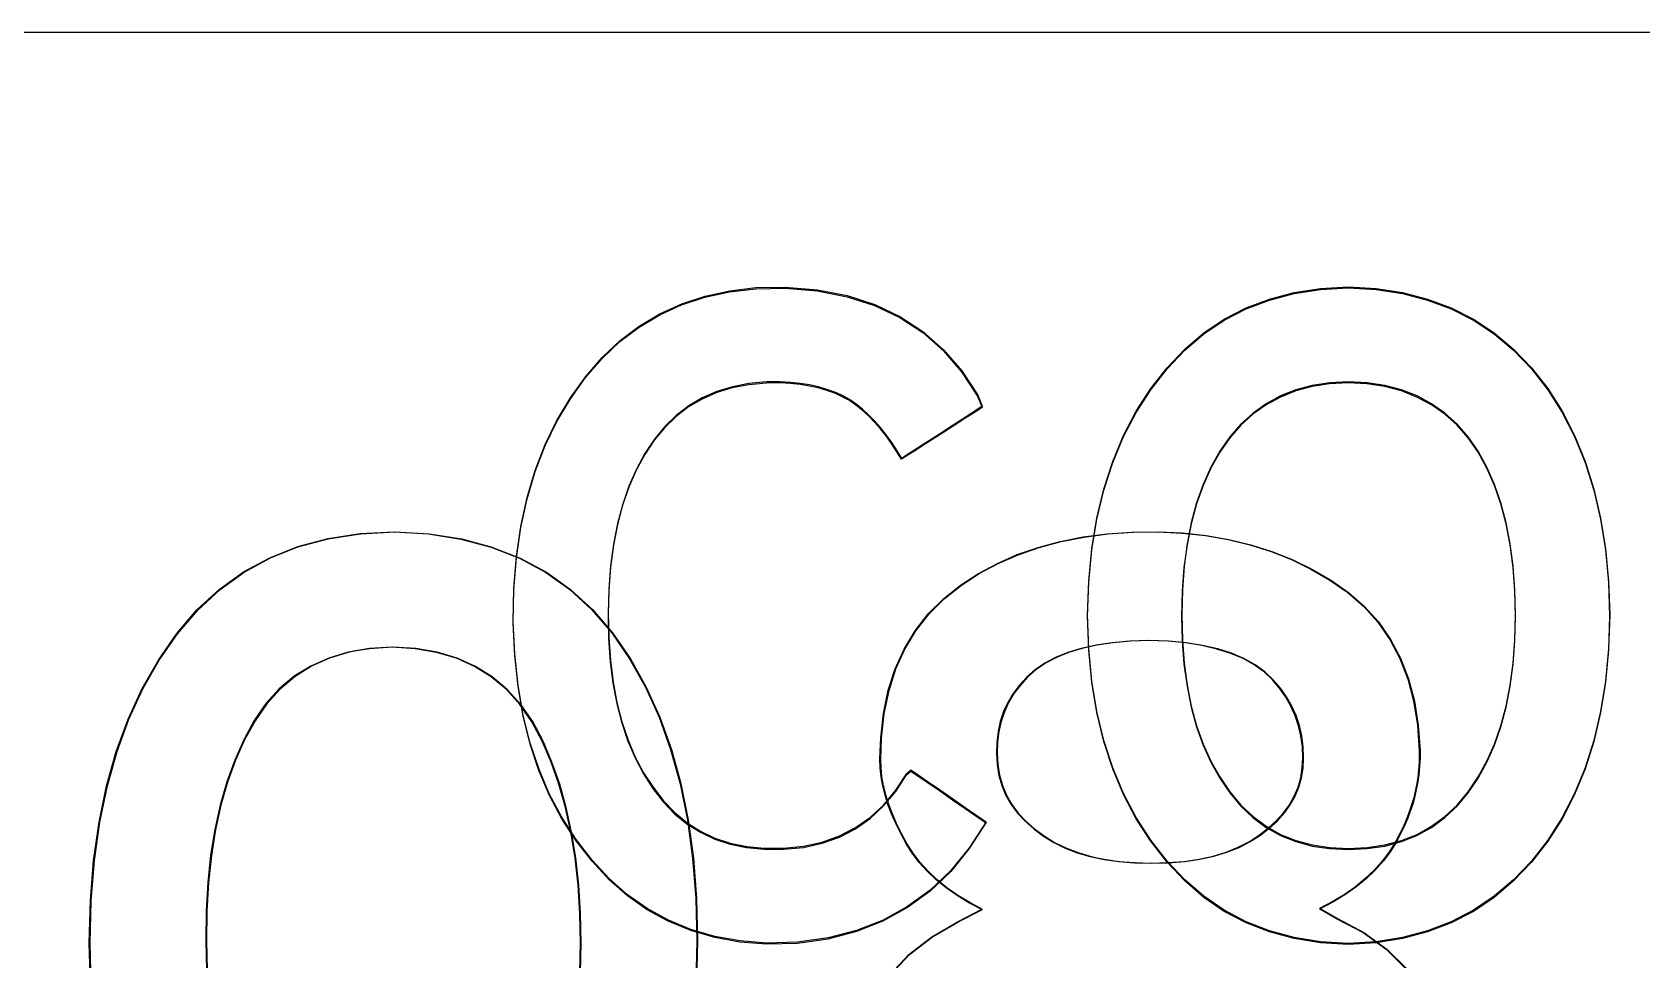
# Model space of a CAD drawing. Extents: x 1 to 47.7, y 0.2 to 35.
# Drawn here: x 42.1995 to 42.3962, y 12.2314 to 12.3447 of the extents above; entities that cross this region are included whole.
import ezdxf

# ---------------------------------------------------------------- set-up
doc = ezdxf.new("R2010")
doc.units = 0
doc.header["$MEASUREMENT"] = 0
for name, color, linetype in [('5_1___24__TARGET_LEDS___12', 7, 'CONTINUOUS'), ('6_2___8__INDEPENDENT_INPUT', 7, 'CONTINUOUS'), ('6_3___8__OPTOISO_INDEPENDE', 7, 'CONTINUOUS'), ('6_4___24__OPTOISO_INDEPEND', 7, 'CONTINUOUS'), ('6_5___8__INDEPENDENT_INPUT', 7, 'CONTINUOUS'), ('6_6___8__INDEPENDENT_INPUT', 7, 'CONTINUOUS'), ('6_7___8__OPTOISO_INDEPENDE', 7, 'CONTINUOUS'), ('6_8___8__OPTOISO_INDEPENDE', 7, 'CONTINUOUS'), ('7_0_____DWG', 7, 'CONTINUOUS')]:
    doc.layers.add(name, color=color, linetype=linetype)

msp = doc.modelspace()

# ---------------------------------------------------------------- linework, layer by layer
at = {"layer": '5_1___24__TARGET_LEDS___12'}
for points in [[(42.31604, 12.24812), (42.314, 12.24497), (42.31173, 12.24219), (42.30921, 12.23978), (42.30645, 12.23776), (42.30345, 12.23611), (42.30021, 12.23483), (42.29673, 12.23393), (42.293, 12.2334), (42.28922, 12.23328), (42.28597, 12.23356), (42.28288, 12.23413), (42.27997, 12.23497), (42.27721, 12.2361), (42.27463, 12.23751), (42.27222, 12.2392), (42.26997, 12.24118), (42.26789, 12.24344), (42.26596, 12.24594), (42.26422, 12.24861), (42.2627, 12.25146), (42.2614, 12.25451), (42.26032, 12.25775), (42.25947, 12.26117), (42.25885, 12.26479), (42.25844, 12.26859), (42.25826, 12.27258), (42.25834, 12.27664), (42.25866, 12.28053), (42.2592, 12.28423), (42.25996, 12.28774), (42.26094, 12.29107), (42.26215, 12.29422), (42.26358, 12.29718), (42.26524, 12.29995), (42.26711, 12.30254), (42.26912, 12.30488), (42.2713, 12.30694), (42.27364, 12.30872), (42.27616, 12.31021), (42.27884, 12.31143), (42.28169, 12.31237), (42.28471, 12.31303), (42.2879, 12.3134), (42.29149, 12.31347), (42.29542, 12.31313), (42.29907, 12.31242), (42.30243, 12.31133), (42.30552, 12.30987), (42.30831, 12.30803), (42.31083, 12.30582), (42.31306, 12.30323), (42.31501, 12.30027), (42.31558, 12.2989), (42.31483, 12.29841), (42.31358, 12.29761), (42.31202, 12.2966), (42.31032, 12.2955), (42.30866, 12.29443), (42.30722, 12.29351), (42.30618, 12.29284), (42.30573, 12.29255), (42.30516, 12.29347), (42.3045, 12.29447), (42.30382, 12.29542), (42.30312, 12.2963), (42.30241, 12.29711), (42.30167, 12.29786), (42.30092, 12.29855), (42.30015, 12.29917), (42.29935, 12.29973), (42.29848, 12.3002), (42.29755, 12.30062), (42.29657, 12.30098), (42.29553, 12.30127), (42.29445, 12.30151), (42.29331, 12.3017), (42.29212, 12.30182), (42.29088, 12.30188), (42.28921, 12.30187), (42.28706, 12.30167), (42.28503, 12.30128), (42.28313, 12.3007), (42.28135, 12.29992), (42.2797, 12.29895), (42.27818, 12.29779), (42.27678, 12.29644), (42.2755, 12.29489), (42.27434, 12.29314), (42.27329, 12.29122), (42.27239, 12.28915), (42.27162, 12.28694), (42.27099, 12.28457), (42.2705, 12.28205), (42.27015, 12.27939), (42.26994, 12.27657), (42.26986, 12.27361), (42.26992, 12.27066), (42.27011, 12.26785), (42.27045, 12.2652), (42.27092, 12.26269), (42.27153, 12.26033), (42.27228, 12.25811), (42.27317, 12.25605), (42.27419, 12.25412), (42.27534, 12.25234), (42.2766, 12.25069), (42.27798, 12.24924), (42.27949, 12.248), (42.28113, 12.24697), (42.28289, 12.24614), (42.28477, 12.24552), (42.28678, 12.2451), (42.28892, 12.24489), (42.2913, 12.24489), (42.29373, 12.24513), (42.29601, 12.24564), (42.29813, 12.24639), (42.30009, 12.2474), (42.30189, 12.24867), (42.30353, 12.25019), (42.30502, 12.25197), (42.30634, 12.25401), (42.30685, 12.25446), (42.30763, 12.25393), (42.30885, 12.25309), (42.31034, 12.25206), (42.31194, 12.25095), (42.31348, 12.24989), (42.31479, 12.24898), (42.3157, 12.24836)], [(42.39225, 12.2734), (42.39211, 12.26926), (42.39174, 12.26533), (42.39114, 12.26159), (42.39031, 12.25805), (42.38925, 12.25471), (42.38796, 12.25157), (42.38644, 12.24863), (42.38469, 12.24589), (42.38271, 12.24333), (42.38052, 12.24103), (42.37815, 12.23902), (42.37561, 12.23731), (42.3729, 12.2359), (42.37001, 12.23479), (42.36695, 12.23398), (42.36371, 12.23347), (42.3603, 12.23326), (42.35691, 12.23347), (42.3537, 12.23398), (42.35067, 12.23479), (42.34782, 12.2359), (42.34514, 12.23731), (42.34265, 12.23902), (42.34033, 12.24103), (42.33819, 12.24333), (42.3362, 12.24589), (42.33441, 12.24863), (42.33285, 12.25157), (42.33153, 12.25471), (42.33044, 12.25805), (42.32959, 12.26159), (42.32898, 12.26533), (42.3286, 12.26926), (42.32845, 12.2734), (42.3286, 12.27754), (42.32898, 12.28149), (42.32959, 12.28524), (42.33044, 12.2888), (42.33153, 12.29216), (42.33285, 12.29532), (42.33441, 12.29829), (42.3362, 12.30106), (42.33819, 12.30362), (42.34033, 12.30589), (42.34265, 12.30787), (42.34514, 12.30954), (42.34782, 12.31093), (42.35067, 12.31201), (42.3537, 12.3128), (42.35691, 12.3133), (42.3603, 12.3135), (42.36371, 12.3133), (42.36695, 12.3128), (42.37001, 12.31201), (42.3729, 12.31093), (42.37561, 12.30954), (42.37815, 12.30787), (42.38052, 12.30589), (42.38271, 12.30362), (42.38469, 12.30106), (42.38644, 12.29829), (42.38796, 12.29532), (42.38925, 12.29216), (42.39031, 12.2888), (42.39114, 12.28524), (42.39174, 12.28149), (42.39211, 12.27754)], [(42.38075, 12.2734), (42.38068, 12.27646), (42.38047, 12.27935), (42.38011, 12.28209), (42.37961, 12.28467), (42.37897, 12.2871), (42.37819, 12.28936), (42.37726, 12.29147), (42.37619, 12.29342), (42.37497, 12.29518), (42.37361, 12.29673), (42.37211, 12.29808), (42.37048, 12.29922), (42.36871, 12.30016), (42.36681, 12.3009), (42.36478, 12.30144), (42.3626, 12.30177), (42.3603, 12.30189), (42.35804, 12.30177), (42.3559, 12.30144), (42.3539, 12.3009), (42.35203, 12.30016), (42.35028, 12.29922), (42.34867, 12.29808), (42.34719, 12.29673), (42.34583, 12.29518), (42.3446, 12.29342), (42.34351, 12.29147), (42.34257, 12.28936), (42.34177, 12.2871), (42.34111, 12.28467), (42.34061, 12.28209), (42.34024, 12.27935), (42.34002, 12.27646), (42.33995, 12.2734), (42.34002, 12.27039), (42.34024, 12.26752), (42.34061, 12.26482), (42.34111, 12.26226), (42.34177, 12.25987), (42.34257, 12.25762), (42.34351, 12.25553), (42.3446, 12.2536), (42.34583, 12.2518), (42.34719, 12.25017), (42.34867, 12.24876), (42.35028, 12.24757), (42.35203, 12.24659), (42.3539, 12.24584), (42.3559, 12.24529), (42.35804, 12.24497), (42.3603, 12.24486), (42.3626, 12.24497), (42.36478, 12.24529), (42.36681, 12.24584), (42.36871, 12.24659), (42.37048, 12.24757), (42.37211, 12.24876), (42.37361, 12.25017), (42.37497, 12.2518), (42.37619, 12.2536), (42.37726, 12.25553), (42.37819, 12.25762), (42.37897, 12.25987), (42.37961, 12.26226), (42.38011, 12.26482), (42.38047, 12.26752), (42.38068, 12.27039)]]:
    msp.add_lwpolyline(points, close=True, dxfattribs=at)
at = {"layer": '6_2___8__INDEPENDENT_INPUT'}
for points in [[(42.20667, 12.22826), (42.20654, 12.23343), (42.20668, 12.23859), (42.20707, 12.24352), (42.20773, 12.2482), (42.20866, 12.25264), (42.20985, 12.25684), (42.2113, 12.2608), (42.21301, 12.26452), (42.21499, 12.268), (42.21723, 12.27123), (42.21971, 12.27413), (42.22243, 12.27663), (42.22539, 12.27876), (42.2286, 12.28051), (42.23204, 12.28188), (42.23572, 12.28286), (42.23964, 12.28346), (42.2438, 12.28368), (42.248, 12.28344), (42.25196, 12.28282), (42.25566, 12.28183), (42.25911, 12.28047), (42.26231, 12.27874), (42.26526, 12.27664), (42.26795, 12.27418), (42.2704, 12.27134), (42.27258, 12.26816), (42.27451, 12.26472), (42.27618, 12.26103), (42.27759, 12.25709), (42.27875, 12.25291), (42.27965, 12.24848), (42.28029, 12.2438), (42.28067, 12.23888), (42.2808, 12.2337), (42.28067, 12.22856)], [(42.30436, 12.22956), (42.30671, 12.23203), (42.3095, 12.2342), (42.31273, 12.23607), (42.31562, 12.23755), (42.31405, 12.23837), (42.3126, 12.23925), (42.31127, 12.24018), (42.31006, 12.24117), (42.30896, 12.2422), (42.30798, 12.24329), (42.30712, 12.24443), (42.30638, 12.24561), (42.30572, 12.24684), (42.30512, 12.24803), (42.3046, 12.24921), (42.30416, 12.25038), (42.3038, 12.25152), (42.30352, 12.25265), (42.30333, 12.25375), (42.30321, 12.25484), (42.30318, 12.25592), (42.30327, 12.25848), (42.30361, 12.26149), (42.3042, 12.2643), (42.30504, 12.26693), (42.30613, 12.26936), (42.30748, 12.2716), (42.30908, 12.27365), (42.31093, 12.27551), (42.31303, 12.27717), (42.31522, 12.27858), (42.31753, 12.27982), (42.31996, 12.28089), (42.32252, 12.28178), (42.32521, 12.2825), (42.32802, 12.28305), (42.33095, 12.28343), (42.33401, 12.28364), (42.33714, 12.28368), (42.34009, 12.28354), (42.34295, 12.28324), (42.34572, 12.28276), (42.34839, 12.28211), (42.35098, 12.28129), (42.35346, 12.2803), (42.35586, 12.27913), (42.35816, 12.2778), (42.36035, 12.27629), (42.36231, 12.27457), (42.36403, 12.27266), (42.36549, 12.27054), (42.36671, 12.26823), (42.36768, 12.26571), (42.3684, 12.26299), (42.36887, 12.26006), (42.36909, 12.25694), (42.36909, 12.25606), (42.36908, 12.25556), (42.36904, 12.25505), (42.369, 12.25454), (42.36894, 12.25401), (42.36886, 12.25347), (42.36877, 12.25292), (42.36867, 12.25236), (42.36855, 12.25178), (42.3684, 12.25117), (42.36823, 12.25055), (42.36803, 12.24994), (42.36782, 12.24932), (42.36758, 12.24869), (42.36731, 12.24806), (42.36703, 12.24743), (42.36672, 12.2468), (42.36624, 12.24588), (42.36546, 12.24463), (42.36457, 12.24344), (42.36357, 12.24232), (42.36245, 12.24125), (42.36123, 12.24025), (42.3599, 12.23932), (42.35845, 12.23844), (42.3569, 12.23763), (42.359, 12.23641), (42.36223, 12.23472), (42.36504, 12.23268), (42.36743, 12.2303)], [(42.26649, 12.22983), (42.26656, 12.23343), (42.26649, 12.23705), (42.26627, 12.24051), (42.26591, 12.24383), (42.2654, 12.24699), (42.26474, 12.25), (42.26394, 12.25285), (42.26299, 12.25556), (42.2619, 12.25811), (42.26064, 12.26048), (42.25918, 12.26259), (42.25752, 12.26441), (42.25568, 12.26597), (42.25364, 12.26724), (42.2514, 12.26824), (42.24898, 12.26897), (42.24636, 12.26941), (42.24354, 12.26959), (42.24078, 12.26942), (42.2382, 12.26897), (42.2358, 12.26826), (42.2336, 12.26727), (42.23159, 12.26601), (42.22977, 12.26448), (42.22814, 12.26268), (42.2267, 12.2606), (42.22543, 12.25827), (42.22431, 12.25578), (42.22335, 12.25311), (42.22253, 12.25029), (42.22188, 12.2473), (42.22137, 12.24415), (42.22102, 12.24083), (42.22083, 12.23735), (42.22078, 12.2337), (42.22086, 12.2301)]]:
    msp.add_lwpolyline(points, dxfattribs=at)
msp.add_lwpolyline([(42.35486, 12.25608), (42.3548, 12.25743), (42.35463, 12.25874), (42.35434, 12.26), (42.35393, 12.26122), (42.35341, 12.26239), (42.35277, 12.26351), (42.35202, 12.26458), (42.35115, 12.2656), (42.35013, 12.26658), (42.34893, 12.26744), (42.34757, 12.2682), (42.34604, 12.26884), (42.34436, 12.26938), (42.34252, 12.2698), (42.34051, 12.27011), (42.33835, 12.27031), (42.33602, 12.2704), (42.33372, 12.27031), (42.33158, 12.27013), (42.3296, 12.26983), (42.32779, 12.26944), (42.32614, 12.26894), (42.32465, 12.26834), (42.32332, 12.26763), (42.32215, 12.26682), (42.32113, 12.26591), (42.32024, 12.26494), (42.31946, 12.26392), (42.31881, 12.26284), (42.31829, 12.2617), (42.31788, 12.26052), (42.31761, 12.25927), (42.31745, 12.25798), (42.31742, 12.25663), (42.31749, 12.25525), (42.31771, 12.25393), (42.31806, 12.25268), (42.31856, 12.25149), (42.3192, 12.25037), (42.31998, 12.24931), (42.3209, 12.24831), (42.32197, 12.24738), (42.32315, 12.24651), (42.32443, 12.24573), (42.32581, 12.24506), (42.32729, 12.24449), (42.32888, 12.24402), (42.33057, 12.24366), (42.33237, 12.2434), (42.33427, 12.24324), (42.33628, 12.24319), (42.33836, 12.24324), (42.34033, 12.24341), (42.34217, 12.24368), (42.34389, 12.24405), (42.34549, 12.24454), (42.34697, 12.24513), (42.34833, 12.24583), (42.34957, 12.24663), (42.35068, 12.2475), (42.35166, 12.24839), (42.35251, 12.24933), (42.35323, 12.25032), (42.35381, 12.25137), (42.35427, 12.25247), (42.3546, 12.25362), (42.35479, 12.25482)], close=True, dxfattribs=at)
at = {"layer": '6_3___8__OPTOISO_INDEPENDE'}
for points in [[(42.20667, 12.22826), (42.20654, 12.23343), (42.20668, 12.23859), (42.20707, 12.24352), (42.20773, 12.2482), (42.20866, 12.25264), (42.20985, 12.25684), (42.2113, 12.2608), (42.21301, 12.26452), (42.21499, 12.268), (42.21723, 12.27123), (42.21971, 12.27413), (42.22243, 12.27663), (42.22539, 12.27876), (42.2286, 12.28051), (42.23204, 12.28188), (42.23572, 12.28286), (42.23964, 12.28346), (42.2438, 12.28368), (42.248, 12.28344), (42.25196, 12.28282), (42.25566, 12.28183), (42.25911, 12.28047), (42.26231, 12.27874), (42.26526, 12.27664), (42.26795, 12.27418), (42.2704, 12.27134), (42.27258, 12.26816), (42.27451, 12.26472), (42.27618, 12.26103), (42.27759, 12.25709), (42.27875, 12.25291), (42.27965, 12.24848), (42.28029, 12.2438), (42.28067, 12.23888), (42.2808, 12.2337), (42.28067, 12.22856)], [(42.30436, 12.22956), (42.30671, 12.23203), (42.3095, 12.2342), (42.31273, 12.23607), (42.31562, 12.23755), (42.31405, 12.23837), (42.3126, 12.23925), (42.31127, 12.24018), (42.31006, 12.24117), (42.30896, 12.2422), (42.30798, 12.24329), (42.30712, 12.24443), (42.30638, 12.24561), (42.30572, 12.24684), (42.30512, 12.24803), (42.3046, 12.24921), (42.30416, 12.25038), (42.3038, 12.25152), (42.30352, 12.25265), (42.30333, 12.25375), (42.30321, 12.25484), (42.30318, 12.25592), (42.30327, 12.25848), (42.30361, 12.26149), (42.3042, 12.2643), (42.30504, 12.26693), (42.30613, 12.26936), (42.30748, 12.2716), (42.30908, 12.27365), (42.31093, 12.27551), (42.31303, 12.27717), (42.31522, 12.27858), (42.31753, 12.27982), (42.31996, 12.28089), (42.32252, 12.28178), (42.32521, 12.2825), (42.32802, 12.28305), (42.33095, 12.28343), (42.33401, 12.28364), (42.33714, 12.28368), (42.34009, 12.28354), (42.34295, 12.28324), (42.34572, 12.28276), (42.34839, 12.28211), (42.35098, 12.28129), (42.35346, 12.2803), (42.35586, 12.27913), (42.35816, 12.2778), (42.36035, 12.27629), (42.36231, 12.27457), (42.36403, 12.27266), (42.36549, 12.27054), (42.36671, 12.26823), (42.36768, 12.26571), (42.3684, 12.26299), (42.36887, 12.26006), (42.36909, 12.25694), (42.36909, 12.25606), (42.36908, 12.25556), (42.36904, 12.25505), (42.369, 12.25454), (42.36894, 12.25401), (42.36886, 12.25347), (42.36877, 12.25292), (42.36867, 12.25236), (42.36855, 12.25178), (42.3684, 12.25117), (42.36823, 12.25055), (42.36803, 12.24994), (42.36782, 12.24932), (42.36758, 12.24869), (42.36731, 12.24806), (42.36703, 12.24743), (42.36672, 12.2468), (42.36624, 12.24588), (42.36546, 12.24463), (42.36457, 12.24344), (42.36357, 12.24232), (42.36245, 12.24125), (42.36123, 12.24025), (42.3599, 12.23932), (42.35845, 12.23844), (42.3569, 12.23763), (42.359, 12.23641), (42.36223, 12.23472), (42.36504, 12.23268), (42.36743, 12.2303)], [(42.26649, 12.22983), (42.26656, 12.23343), (42.26649, 12.23705), (42.26627, 12.24051), (42.26591, 12.24383), (42.2654, 12.24699), (42.26474, 12.25), (42.26394, 12.25285), (42.26299, 12.25556), (42.2619, 12.25811), (42.26064, 12.26048), (42.25918, 12.26259), (42.25752, 12.26441), (42.25568, 12.26597), (42.25364, 12.26724), (42.2514, 12.26824), (42.24898, 12.26897), (42.24636, 12.26941), (42.24354, 12.26959), (42.24078, 12.26942), (42.2382, 12.26897), (42.2358, 12.26826), (42.2336, 12.26727), (42.23159, 12.26601), (42.22977, 12.26448), (42.22814, 12.26268), (42.2267, 12.2606), (42.22543, 12.25827), (42.22431, 12.25578), (42.22335, 12.25311), (42.22253, 12.25029), (42.22188, 12.2473), (42.22137, 12.24415), (42.22102, 12.24083), (42.22083, 12.23735), (42.22078, 12.2337), (42.22086, 12.2301)]]:
    msp.add_lwpolyline(points, dxfattribs=at)
msp.add_lwpolyline([(42.35486, 12.25608), (42.3548, 12.25743), (42.35463, 12.25874), (42.35434, 12.26), (42.35393, 12.26122), (42.35341, 12.26239), (42.35277, 12.26351), (42.35202, 12.26458), (42.35115, 12.2656), (42.35013, 12.26658), (42.34893, 12.26744), (42.34757, 12.2682), (42.34604, 12.26884), (42.34436, 12.26938), (42.34252, 12.2698), (42.34051, 12.27011), (42.33835, 12.27031), (42.33602, 12.2704), (42.33372, 12.27031), (42.33158, 12.27013), (42.3296, 12.26983), (42.32779, 12.26944), (42.32614, 12.26894), (42.32465, 12.26834), (42.32332, 12.26763), (42.32215, 12.26682), (42.32113, 12.26591), (42.32024, 12.26494), (42.31946, 12.26392), (42.31881, 12.26284), (42.31829, 12.2617), (42.31788, 12.26052), (42.31761, 12.25927), (42.31745, 12.25798), (42.31742, 12.25663), (42.31749, 12.25525), (42.31771, 12.25393), (42.31806, 12.25268), (42.31856, 12.25149), (42.3192, 12.25037), (42.31998, 12.24931), (42.3209, 12.24831), (42.32197, 12.24738), (42.32315, 12.24651), (42.32443, 12.24573), (42.32581, 12.24506), (42.32729, 12.24449), (42.32888, 12.24402), (42.33057, 12.24366), (42.33237, 12.2434), (42.33427, 12.24324), (42.33628, 12.24319), (42.33836, 12.24324), (42.34033, 12.24341), (42.34217, 12.24368), (42.34389, 12.24405), (42.34549, 12.24454), (42.34697, 12.24513), (42.34833, 12.24583), (42.34957, 12.24663), (42.35068, 12.2475), (42.35166, 12.24839), (42.35251, 12.24933), (42.35323, 12.25032), (42.35381, 12.25137), (42.35427, 12.25247), (42.3546, 12.25362), (42.35479, 12.25482)], close=True, dxfattribs=at)
at = {"layer": '6_4___24__OPTOISO_INDEPEND'}
for points in [[(42.31605, 12.24825), (42.31402, 12.2451), (42.31174, 12.24232), (42.30922, 12.23991), (42.30646, 12.23789), (42.30346, 12.23623), (42.30022, 12.23496), (42.29674, 12.23406), (42.29302, 12.23353), (42.28924, 12.23341), (42.28598, 12.23369), (42.28289, 12.23425), (42.27997, 12.2351), (42.27722, 12.23623), (42.27464, 12.23764), (42.27223, 12.23933), (42.26998, 12.24131), (42.26791, 12.24357), (42.26597, 12.24607), (42.26423, 12.24874), (42.26271, 12.25159), (42.26141, 12.25464), (42.26033, 12.25787), (42.25948, 12.2613), (42.25885, 12.26491), (42.25845, 12.26872), (42.25827, 12.27271), (42.25835, 12.27677), (42.25866, 12.28066), (42.2592, 12.28436), (42.25997, 12.28787), (42.26095, 12.2912), (42.26216, 12.29435), (42.26359, 12.29731), (42.26525, 12.30008), (42.26712, 12.30267), (42.26913, 12.30501), (42.27131, 12.30707), (42.27366, 12.30884), (42.27617, 12.31034), (42.27885, 12.31156), (42.2817, 12.3125), (42.28472, 12.31315), (42.2879, 12.31353), (42.29149, 12.3136), (42.29543, 12.31326), (42.29908, 12.31255), (42.30244, 12.31146), (42.30553, 12.31), (42.30833, 12.30816), (42.31084, 12.30595), (42.31308, 12.30336), (42.31503, 12.3004), (42.31559, 12.29903), (42.31485, 12.29854), (42.3136, 12.29774), (42.31204, 12.29673), (42.31034, 12.29563), (42.30868, 12.29456), (42.30724, 12.29364), (42.30621, 12.29297), (42.30575, 12.29267), (42.30518, 12.2936), (42.30452, 12.2946), (42.30384, 12.29555), (42.30314, 12.29643), (42.30242, 12.29724), (42.30169, 12.29799), (42.30093, 12.29868), (42.30016, 12.2993), (42.29937, 12.29986), (42.29849, 12.30033), (42.29756, 12.30075), (42.29658, 12.3011), (42.29555, 12.3014), (42.29446, 12.30164), (42.29332, 12.30182), (42.29213, 12.30195), (42.29089, 12.30201), (42.28922, 12.302), (42.28707, 12.3018), (42.28505, 12.30141), (42.28314, 12.30082), (42.28137, 12.30005), (42.27972, 12.29908), (42.27819, 12.29792), (42.27679, 12.29657), (42.27552, 12.29502), (42.27435, 12.29327), (42.27331, 12.29135), (42.2724, 12.28928), (42.27164, 12.28706), (42.27101, 12.2847), (42.27052, 12.28218), (42.27016, 12.27952), (42.26995, 12.2767), (42.26987, 12.27374), (42.26993, 12.27078), (42.27013, 12.26798), (42.27046, 12.26533), (42.27094, 12.26282), (42.27155, 12.26045), (42.27229, 12.25824), (42.27318, 12.25617), (42.2742, 12.25425), (42.27536, 12.25247), (42.27661, 12.25082), (42.278, 12.24937), (42.27951, 12.24813), (42.28114, 12.2471), (42.2829, 12.24627), (42.28478, 12.24565), (42.2868, 12.24523), (42.28893, 12.24502), (42.29131, 12.24502), (42.29375, 12.24526), (42.29603, 12.24577), (42.29815, 12.24652), (42.30011, 12.24754), (42.30191, 12.2488), (42.30355, 12.25033), (42.30503, 12.2521), (42.30636, 12.25414), (42.30687, 12.25459), (42.30764, 12.25406), (42.30886, 12.25322), (42.31036, 12.25218), (42.31196, 12.25108), (42.3135, 12.25002), (42.3148, 12.24911), (42.31571, 12.24849)], [(42.39227, 12.27353), (42.39212, 12.26939), (42.39175, 12.26545), (42.39115, 12.26172), (42.39032, 12.25818), (42.38926, 12.25484), (42.38797, 12.2517), (42.38646, 12.24876), (42.38471, 12.24602), (42.38272, 12.24346), (42.38053, 12.24115), (42.37816, 12.23915), (42.37563, 12.23744), (42.37291, 12.23603), (42.37002, 12.23492), (42.36696, 12.23411), (42.36372, 12.2336), (42.36031, 12.23338), (42.35692, 12.2336), (42.35372, 12.23411), (42.35068, 12.23492), (42.34783, 12.23603), (42.34516, 12.23744), (42.34266, 12.23915), (42.34034, 12.24115), (42.33819, 12.24346), (42.3362, 12.24602), (42.33441, 12.24876), (42.33286, 12.2517), (42.33153, 12.25484), (42.33045, 12.25818), (42.3296, 12.26172), (42.32898, 12.26545), (42.32861, 12.26939), (42.32846, 12.27353), (42.32861, 12.27767), (42.32898, 12.28162), (42.3296, 12.28537), (42.33045, 12.28892), (42.33153, 12.29228), (42.33286, 12.29545), (42.33441, 12.29842), (42.3362, 12.30119), (42.33819, 12.30375), (42.34034, 12.30602), (42.34266, 12.30799), (42.34516, 12.30967), (42.34783, 12.31106), (42.35068, 12.31214), (42.35372, 12.31293), (42.35692, 12.31343), (42.36031, 12.31363), (42.36372, 12.31343), (42.36696, 12.31293), (42.37002, 12.31214), (42.37291, 12.31106), (42.37563, 12.30967), (42.37816, 12.30799), (42.38053, 12.30602), (42.38272, 12.30375), (42.38471, 12.30119), (42.38646, 12.29842), (42.38797, 12.29545), (42.38926, 12.29228), (42.39032, 12.28892), (42.39115, 12.28537), (42.39175, 12.28162), (42.39212, 12.27767)], [(42.38076, 12.27353), (42.38069, 12.27659), (42.38048, 12.27948), (42.38012, 12.28222), (42.37963, 12.2848), (42.37898, 12.28723), (42.3782, 12.28949), (42.37727, 12.2916), (42.3762, 12.29355), (42.37498, 12.29531), (42.37362, 12.29686), (42.37213, 12.29821), (42.3705, 12.29935), (42.36873, 12.30029), (42.36683, 12.30103), (42.36479, 12.30156), (42.36262, 12.30189), (42.36031, 12.30202), (42.35805, 12.30189), (42.35592, 12.30156), (42.35391, 12.30103), (42.35204, 12.30029), (42.3503, 12.29935), (42.34868, 12.29821), (42.3472, 12.29686), (42.34584, 12.29531), (42.34462, 12.29355), (42.34353, 12.2916), (42.34258, 12.28949), (42.34178, 12.28723), (42.34113, 12.2848), (42.34062, 12.28222), (42.34026, 12.27948), (42.34004, 12.27659), (42.33997, 12.27353), (42.34004, 12.27051), (42.34026, 12.26765), (42.34062, 12.26494), (42.34113, 12.26239), (42.34178, 12.25999), (42.34258, 12.25775), (42.34353, 12.25566), (42.34462, 12.25373), (42.34584, 12.25193), (42.3472, 12.2503), (42.34868, 12.24889), (42.3503, 12.2477), (42.35204, 12.24672), (42.35391, 12.24596), (42.35592, 12.24542), (42.35805, 12.2451), (42.36031, 12.24499), (42.36262, 12.2451), (42.36479, 12.24542), (42.36683, 12.24596), (42.36873, 12.24672), (42.3705, 12.2477), (42.37213, 12.24889), (42.37362, 12.2503), (42.37498, 12.25193), (42.3762, 12.25373), (42.37727, 12.25566), (42.3782, 12.25775), (42.37898, 12.25999), (42.37963, 12.26239), (42.38012, 12.26494), (42.38048, 12.26765), (42.38069, 12.27051)]]:
    msp.add_lwpolyline(points, close=True, dxfattribs=at)
at = {"layer": '6_5___8__INDEPENDENT_INPUT'}
for points in [[(42.20658, 12.22827), (42.20645, 12.23345), (42.20658, 12.23861), (42.20698, 12.24353), (42.20764, 12.24821), (42.20856, 12.25265), (42.20975, 12.25685), (42.2112, 12.26081), (42.21292, 12.26453), (42.2149, 12.26801), (42.21713, 12.27125), (42.21961, 12.27414), (42.22234, 12.27665), (42.2253, 12.27878), (42.2285, 12.28052), (42.23194, 12.28189), (42.23563, 12.28287), (42.23955, 12.28348), (42.24371, 12.2837), (42.24791, 12.28345), (42.25186, 12.28283), (42.25556, 12.28184), (42.25901, 12.28048), (42.26221, 12.27876), (42.26516, 12.27666), (42.26786, 12.27419), (42.2703, 12.27135), (42.27249, 12.26817), (42.27442, 12.26473), (42.27608, 12.26104), (42.2775, 12.25711), (42.27865, 12.25293), (42.27955, 12.24849), (42.28019, 12.24382), (42.28058, 12.23889), (42.28071, 12.23372), (42.28058, 12.22857)], [(42.30427, 12.22957), (42.30662, 12.23204), (42.30941, 12.23421), (42.31264, 12.23608), (42.31552, 12.23756), (42.31395, 12.23839), (42.31251, 12.23927), (42.31118, 12.2402), (42.30996, 12.24118), (42.30887, 12.24222), (42.30789, 12.2433), (42.30703, 12.24444), (42.30628, 12.24563), (42.30563, 12.24685), (42.30502, 12.24805), (42.3045, 12.24923), (42.30406, 12.25039), (42.30371, 12.25153), (42.30343, 12.25266), (42.30323, 12.25377), (42.30312, 12.25486), (42.30308, 12.25593), (42.30317, 12.2585), (42.30351, 12.2615), (42.3041, 12.26432), (42.30495, 12.26694), (42.30604, 12.26937), (42.30739, 12.27161), (42.30898, 12.27366), (42.31083, 12.27552), (42.31293, 12.27719), (42.31512, 12.2786), (42.31743, 12.27983), (42.31987, 12.2809), (42.32243, 12.28179), (42.32511, 12.28252), (42.32792, 12.28307), (42.33086, 12.28345), (42.33392, 12.28365), (42.33704, 12.28369), (42.34, 12.28356), (42.34286, 12.28325), (42.34562, 12.28277), (42.3483, 12.28212), (42.35088, 12.2813), (42.35337, 12.28031), (42.35576, 12.27915), (42.35807, 12.27781), (42.36025, 12.2763), (42.36222, 12.27459), (42.36393, 12.27267), (42.3654, 12.27056), (42.36661, 12.26824), (42.36758, 12.26572), (42.3683, 12.263), (42.36877, 12.26008), (42.36899, 12.25695), (42.369, 12.25607), (42.36898, 12.25557), (42.36895, 12.25507), (42.3689, 12.25455), (42.36884, 12.25402), (42.36877, 12.25348), (42.36868, 12.25293), (42.36857, 12.25237), (42.36846, 12.25179), (42.36831, 12.25118), (42.36813, 12.25057), (42.36794, 12.24995), (42.36772, 12.24933), (42.36748, 12.24871), (42.36722, 12.24808), (42.36693, 12.24745), (42.36663, 12.24681), (42.36614, 12.24589), (42.36536, 12.24464), (42.36447, 12.24345), (42.36347, 12.24233), (42.36236, 12.24127), (42.36114, 12.24027), (42.3598, 12.23933), (42.35836, 12.23846), (42.3568, 12.23765), (42.3589, 12.23643), (42.36213, 12.23473), (42.36495, 12.2327), (42.36734, 12.23032)], [(42.26639, 12.22985), (42.26647, 12.23345), (42.26639, 12.23706), (42.26618, 12.24053), (42.26581, 12.24384), (42.2653, 12.247), (42.26465, 12.25001), (42.26385, 12.25287), (42.2629, 12.25557), (42.2618, 12.25812), (42.26054, 12.26049), (42.25908, 12.2626), (42.25743, 12.26443), (42.25558, 12.26598), (42.25354, 12.26726), (42.25131, 12.26826), (42.24888, 12.26898), (42.24626, 12.26943), (42.24345, 12.2696), (42.24068, 12.26943), (42.2381, 12.26899), (42.23571, 12.26827), (42.23351, 12.26729), (42.2315, 12.26603), (42.22967, 12.2645), (42.22804, 12.26269), (42.2266, 12.26062), (42.22533, 12.25829), (42.22422, 12.25579), (42.22325, 12.25313), (42.22244, 12.2503), (42.22178, 12.24731), (42.22128, 12.24416), (42.22093, 12.24084), (42.22073, 12.23736), (42.22069, 12.23372), (42.22077, 12.23012)]]:
    msp.add_lwpolyline(points, dxfattribs=at)
msp.add_lwpolyline([(42.35476, 12.25609), (42.35471, 12.25745), (42.35453, 12.25876), (42.35424, 12.26002), (42.35384, 12.26123), (42.35331, 12.2624), (42.35268, 12.26352), (42.35192, 12.26459), (42.35105, 12.26562), (42.35003, 12.26659), (42.34883, 12.26746), (42.34747, 12.26821), (42.34595, 12.26886), (42.34427, 12.26939), (42.34242, 12.26981), (42.34042, 12.27012), (42.33825, 12.27032), (42.33592, 12.27041), (42.33362, 12.27033), (42.33148, 12.27014), (42.32951, 12.26985), (42.32769, 12.26945), (42.32604, 12.26895), (42.32455, 12.26835), (42.32322, 12.26765), (42.32206, 12.26684), (42.32104, 12.26593), (42.32014, 12.26496), (42.31937, 12.26393), (42.31872, 12.26285), (42.31819, 12.26172), (42.31779, 12.26053), (42.31751, 12.25929), (42.31736, 12.25799), (42.31733, 12.25664), (42.3174, 12.25526), (42.31761, 12.25394), (42.31797, 12.25269), (42.31846, 12.2515), (42.3191, 12.25038), (42.31988, 12.24932), (42.32081, 12.24833), (42.32187, 12.2474), (42.32305, 12.24653), (42.32433, 12.24575), (42.32571, 12.24507), (42.3272, 12.2445), (42.32878, 12.24403), (42.33048, 12.24367), (42.33227, 12.24341), (42.33418, 12.24326), (42.33618, 12.2432), (42.33827, 12.24326), (42.34024, 12.24342), (42.34208, 12.24369), (42.3438, 12.24407), (42.3454, 12.24455), (42.34688, 12.24514), (42.34823, 12.24584), (42.34947, 12.24665), (42.35058, 12.24751), (42.35156, 12.2484), (42.35241, 12.24934), (42.35313, 12.25034), (42.35372, 12.25138), (42.35418, 12.25248), (42.3545, 12.25363), (42.3547, 12.25483)], close=True, dxfattribs=at)
at = {"layer": '6_6___8__INDEPENDENT_INPUT'}
for points in [[(42.20667, 12.22827), (42.20654, 12.23344), (42.20668, 12.2386), (42.20707, 12.24352), (42.20773, 12.2482), (42.20866, 12.25265), (42.20985, 12.25685), (42.2113, 12.26081), (42.21301, 12.26453), (42.21499, 12.268), (42.21723, 12.27124), (42.21971, 12.27413), (42.22243, 12.27664), (42.22539, 12.27877), (42.2286, 12.28052), (42.23204, 12.28188), (42.23572, 12.28287), (42.23964, 12.28347), (42.2438, 12.28369), (42.248, 12.28344), (42.25196, 12.28282), (42.25566, 12.28183), (42.25911, 12.28048), (42.26231, 12.27875), (42.26526, 12.27665), (42.26795, 12.27418), (42.2704, 12.27135), (42.27258, 12.26816), (42.27451, 12.26472), (42.27618, 12.26104), (42.27759, 12.2571), (42.27875, 12.25292), (42.27965, 12.24849), (42.28029, 12.24381), (42.28067, 12.23888), (42.2808, 12.23371), (42.28067, 12.22856)], [(42.30436, 12.22956), (42.30671, 12.23203), (42.3095, 12.23421), (42.31273, 12.23608), (42.31562, 12.23755), (42.31405, 12.23838), (42.3126, 12.23926), (42.31127, 12.24019), (42.31006, 12.24117), (42.30896, 12.24221), (42.30798, 12.24329), (42.30712, 12.24443), (42.30638, 12.24562), (42.30572, 12.24684), (42.30512, 12.24804), (42.3046, 12.24922), (42.30416, 12.25038), (42.3038, 12.25153), (42.30352, 12.25265), (42.30333, 12.25376), (42.30321, 12.25485), (42.30318, 12.25592), (42.30327, 12.25849), (42.30361, 12.2615), (42.3042, 12.26431), (42.30504, 12.26693), (42.30613, 12.26937), (42.30748, 12.27161), (42.30908, 12.27366), (42.31093, 12.27551), (42.31303, 12.27718), (42.31522, 12.27859), (42.31753, 12.27983), (42.31996, 12.28089), (42.32252, 12.28179), (42.32521, 12.28251), (42.32802, 12.28306), (42.33095, 12.28344), (42.33401, 12.28365), (42.33714, 12.28368), (42.34009, 12.28355), (42.34295, 12.28324), (42.34572, 12.28277), (42.34839, 12.28212), (42.35098, 12.2813), (42.35346, 12.2803), (42.35586, 12.27914), (42.35816, 12.27781), (42.36035, 12.27629), (42.36231, 12.27458), (42.36403, 12.27267), (42.36549, 12.27055), (42.36671, 12.26823), (42.36768, 12.26571), (42.3684, 12.26299), (42.36887, 12.26007), (42.36909, 12.25695), (42.36909, 12.25607), (42.36908, 12.25557), (42.36904, 12.25506), (42.369, 12.25454), (42.36894, 12.25401), (42.36886, 12.25347), (42.36877, 12.25292), (42.36867, 12.25236), (42.36855, 12.25178), (42.3684, 12.25118), (42.36823, 12.25056), (42.36803, 12.24995), (42.36782, 12.24932), (42.36758, 12.2487), (42.36731, 12.24807), (42.36703, 12.24744), (42.36672, 12.2468), (42.36624, 12.24589), (42.36546, 12.24464), (42.36457, 12.24345), (42.36357, 12.24232), (42.36245, 12.24126), (42.36123, 12.24026), (42.3599, 12.23932), (42.35845, 12.23845), (42.3569, 12.23764), (42.359, 12.23642), (42.36223, 12.23473), (42.36504, 12.23269), (42.36743, 12.23031)], [(42.26649, 12.22984), (42.26656, 12.23344), (42.26649, 12.23706), (42.26627, 12.24052), (42.26591, 12.24383), (42.2654, 12.24699), (42.26474, 12.25), (42.26394, 12.25286), (42.26299, 12.25556), (42.2619, 12.25811), (42.26064, 12.26049), (42.25918, 12.26259), (42.25752, 12.26442), (42.25568, 12.26598), (42.25364, 12.26725), (42.2514, 12.26825), (42.24898, 12.26898), (42.24636, 12.26942), (42.24354, 12.26959), (42.24078, 12.26942), (42.2382, 12.26898), (42.2358, 12.26827), (42.2336, 12.26728), (42.23159, 12.26602), (42.22977, 12.26449), (42.22814, 12.26269), (42.2267, 12.26061), (42.22543, 12.25828), (42.22431, 12.25578), (42.22335, 12.25312), (42.22253, 12.25029), (42.22188, 12.2473), (42.22137, 12.24415), (42.22102, 12.24084), (42.22083, 12.23735), (42.22078, 12.23371), (42.22086, 12.23011)]]:
    msp.add_lwpolyline(points, dxfattribs=at)
msp.add_lwpolyline([(42.35486, 12.25608), (42.3548, 12.25744), (42.35463, 12.25875), (42.35434, 12.26001), (42.35393, 12.26123), (42.35341, 12.26239), (42.35277, 12.26352), (42.35202, 12.26459), (42.35115, 12.26562), (42.35013, 12.26659), (42.34893, 12.26745), (42.34757, 12.26821), (42.34604, 12.26885), (42.34436, 12.26939), (42.34252, 12.26981), (42.34051, 12.27012), (42.33835, 12.27032), (42.33602, 12.27041), (42.33372, 12.27032), (42.33158, 12.27014), (42.3296, 12.26984), (42.32779, 12.26945), (42.32614, 12.26895), (42.32465, 12.26835), (42.32332, 12.26764), (42.32215, 12.26683), (42.32113, 12.26592), (42.32024, 12.26495), (42.31946, 12.26392), (42.31881, 12.26284), (42.31829, 12.26171), (42.31788, 12.26052), (42.31761, 12.25928), (42.31745, 12.25798), (42.31742, 12.25663), (42.31749, 12.25525), (42.31771, 12.25394), (42.31806, 12.25268), (42.31856, 12.2515), (42.3192, 12.25037), (42.31998, 12.24932), (42.3209, 12.24832), (42.32197, 12.24739), (42.32315, 12.24652), (42.32443, 12.24574), (42.32581, 12.24507), (42.32729, 12.24449), (42.32888, 12.24403), (42.33057, 12.24366), (42.33237, 12.24341), (42.33427, 12.24325), (42.33628, 12.2432), (42.33836, 12.24325), (42.34033, 12.24341), (42.34217, 12.24368), (42.34389, 12.24406), (42.34549, 12.24454), (42.34697, 12.24513), (42.34833, 12.24583), (42.34957, 12.24664), (42.35068, 12.24751), (42.35166, 12.2484), (42.35251, 12.24934), (42.35323, 12.25033), (42.35381, 12.25137), (42.35427, 12.25247), (42.3546, 12.25362), (42.35479, 12.25483)], close=True, dxfattribs=at)
at = {"layer": '6_7___8__OPTOISO_INDEPENDE'}
for points in [[(42.20667, 12.22826), (42.20654, 12.23343), (42.20668, 12.23859), (42.20707, 12.24352), (42.20773, 12.2482), (42.20866, 12.25264), (42.20985, 12.25684), (42.2113, 12.2608), (42.21301, 12.26452), (42.21499, 12.268), (42.21723, 12.27123), (42.21971, 12.27413), (42.22243, 12.27663), (42.22539, 12.27876), (42.2286, 12.28051), (42.23204, 12.28188), (42.23572, 12.28286), (42.23964, 12.28346), (42.2438, 12.28368), (42.248, 12.28344), (42.25196, 12.28282), (42.25566, 12.28183), (42.25911, 12.28047), (42.26231, 12.27874), (42.26526, 12.27664), (42.26795, 12.27418), (42.2704, 12.27134), (42.27258, 12.26816), (42.27451, 12.26472), (42.27618, 12.26103), (42.27759, 12.25709), (42.27875, 12.25291), (42.27965, 12.24848), (42.28029, 12.2438), (42.28067, 12.23888), (42.2808, 12.2337), (42.28067, 12.22856)], [(42.30436, 12.22956), (42.30671, 12.23203), (42.3095, 12.2342), (42.31273, 12.23607), (42.31562, 12.23755), (42.31405, 12.23837), (42.3126, 12.23925), (42.31127, 12.24018), (42.31006, 12.24117), (42.30896, 12.2422), (42.30798, 12.24329), (42.30712, 12.24443), (42.30638, 12.24561), (42.30572, 12.24684), (42.30512, 12.24803), (42.3046, 12.24921), (42.30416, 12.25038), (42.3038, 12.25152), (42.30352, 12.25265), (42.30333, 12.25375), (42.30321, 12.25484), (42.30318, 12.25592), (42.30327, 12.25848), (42.30361, 12.26149), (42.3042, 12.2643), (42.30504, 12.26693), (42.30613, 12.26936), (42.30748, 12.2716), (42.30908, 12.27365), (42.31093, 12.27551), (42.31303, 12.27717), (42.31522, 12.27858), (42.31753, 12.27982), (42.31996, 12.28089), (42.32252, 12.28178), (42.32521, 12.2825), (42.32802, 12.28305), (42.33095, 12.28343), (42.33401, 12.28364), (42.33714, 12.28368), (42.34009, 12.28354), (42.34295, 12.28324), (42.34572, 12.28276), (42.34839, 12.28211), (42.35098, 12.28129), (42.35346, 12.2803), (42.35586, 12.27913), (42.35816, 12.2778), (42.36035, 12.27629), (42.36231, 12.27457), (42.36403, 12.27266), (42.36549, 12.27054), (42.36671, 12.26823), (42.36768, 12.26571), (42.3684, 12.26299), (42.36887, 12.26006), (42.36909, 12.25694), (42.36909, 12.25606), (42.36908, 12.25556), (42.36904, 12.25505), (42.369, 12.25454), (42.36894, 12.25401), (42.36886, 12.25347), (42.36877, 12.25292), (42.36867, 12.25236), (42.36855, 12.25178), (42.3684, 12.25117), (42.36823, 12.25055), (42.36803, 12.24994), (42.36782, 12.24932), (42.36758, 12.24869), (42.36731, 12.24806), (42.36703, 12.24743), (42.36672, 12.2468), (42.36624, 12.24588), (42.36546, 12.24463), (42.36457, 12.24344), (42.36357, 12.24232), (42.36245, 12.24125), (42.36123, 12.24025), (42.3599, 12.23932), (42.35845, 12.23844), (42.3569, 12.23763), (42.359, 12.23641), (42.36223, 12.23472), (42.36504, 12.23268), (42.36743, 12.2303)], [(42.26649, 12.22983), (42.26656, 12.23343), (42.26649, 12.23705), (42.26627, 12.24051), (42.26591, 12.24383), (42.2654, 12.24699), (42.26474, 12.25), (42.26394, 12.25285), (42.26299, 12.25556), (42.2619, 12.25811), (42.26064, 12.26048), (42.25918, 12.26259), (42.25752, 12.26441), (42.25568, 12.26597), (42.25364, 12.26724), (42.2514, 12.26824), (42.24898, 12.26897), (42.24636, 12.26941), (42.24354, 12.26959), (42.24078, 12.26942), (42.2382, 12.26897), (42.2358, 12.26826), (42.2336, 12.26727), (42.23159, 12.26601), (42.22977, 12.26448), (42.22814, 12.26268), (42.2267, 12.2606), (42.22543, 12.25827), (42.22431, 12.25578), (42.22335, 12.25311), (42.22253, 12.25029), (42.22188, 12.2473), (42.22137, 12.24415), (42.22102, 12.24083), (42.22083, 12.23735), (42.22078, 12.2337), (42.22086, 12.2301)]]:
    msp.add_lwpolyline(points, dxfattribs=at)
msp.add_lwpolyline([(42.35486, 12.25608), (42.3548, 12.25743), (42.35463, 12.25874), (42.35434, 12.26), (42.35393, 12.26122), (42.35341, 12.26239), (42.35277, 12.26351), (42.35202, 12.26458), (42.35115, 12.2656), (42.35013, 12.26658), (42.34893, 12.26744), (42.34757, 12.2682), (42.34604, 12.26884), (42.34436, 12.26938), (42.34252, 12.2698), (42.34051, 12.27011), (42.33835, 12.27031), (42.33602, 12.2704), (42.33372, 12.27031), (42.33158, 12.27013), (42.3296, 12.26983), (42.32779, 12.26944), (42.32614, 12.26894), (42.32465, 12.26834), (42.32332, 12.26763), (42.32215, 12.26682), (42.32113, 12.26591), (42.32024, 12.26494), (42.31946, 12.26392), (42.31881, 12.26284), (42.31829, 12.2617), (42.31788, 12.26052), (42.31761, 12.25927), (42.31745, 12.25798), (42.31742, 12.25663), (42.31749, 12.25525), (42.31771, 12.25393), (42.31806, 12.25268), (42.31856, 12.25149), (42.3192, 12.25037), (42.31998, 12.24931), (42.3209, 12.24831), (42.32197, 12.24738), (42.32315, 12.24651), (42.32443, 12.24573), (42.32581, 12.24506), (42.32729, 12.24449), (42.32888, 12.24402), (42.33057, 12.24366), (42.33237, 12.2434), (42.33427, 12.24324), (42.33628, 12.24319), (42.33836, 12.24324), (42.34033, 12.24341), (42.34217, 12.24368), (42.34389, 12.24405), (42.34549, 12.24454), (42.34697, 12.24513), (42.34833, 12.24583), (42.34957, 12.24663), (42.35068, 12.2475), (42.35166, 12.24839), (42.35251, 12.24933), (42.35323, 12.25032), (42.35381, 12.25137), (42.35427, 12.25247), (42.3546, 12.25362), (42.35479, 12.25482)], close=True, dxfattribs=at)
at = {"layer": '6_8___8__OPTOISO_INDEPENDE'}
for points in [[(42.20658, 12.22825), (42.20645, 12.23343), (42.20658, 12.23859), (42.20698, 12.24351), (42.20764, 12.24819), (42.20856, 12.25263), (42.20975, 12.25683), (42.2112, 12.26079), (42.21292, 12.26451), (42.2149, 12.26799), (42.21713, 12.27123), (42.21961, 12.27412), (42.22234, 12.27663), (42.2253, 12.27876), (42.2285, 12.2805), (42.23194, 12.28187), (42.23563, 12.28285), (42.23955, 12.28346), (42.24371, 12.28368), (42.24791, 12.28343), (42.25186, 12.28281), (42.25556, 12.28182), (42.25901, 12.28046), (42.26221, 12.27874), (42.26516, 12.27664), (42.26786, 12.27417), (42.2703, 12.27133), (42.27249, 12.26815), (42.27442, 12.26471), (42.27608, 12.26102), (42.2775, 12.25709), (42.27865, 12.25291), (42.27955, 12.24847), (42.28019, 12.2438), (42.28058, 12.23887), (42.28071, 12.2337), (42.28058, 12.22855)], [(42.30427, 12.22955), (42.30662, 12.23202), (42.30941, 12.23419), (42.31264, 12.23606), (42.31552, 12.23754), (42.31395, 12.23837), (42.31251, 12.23925), (42.31118, 12.24018), (42.30996, 12.24116), (42.30887, 12.2422), (42.30789, 12.24328), (42.30703, 12.24442), (42.30628, 12.24561), (42.30563, 12.24683), (42.30502, 12.24803), (42.3045, 12.24921), (42.30406, 12.25037), (42.30371, 12.25151), (42.30343, 12.25264), (42.30323, 12.25375), (42.30312, 12.25484), (42.30308, 12.25591), (42.30317, 12.25848), (42.30351, 12.26148), (42.3041, 12.2643), (42.30495, 12.26692), (42.30604, 12.26935), (42.30739, 12.27159), (42.30898, 12.27364), (42.31083, 12.2755), (42.31293, 12.27717), (42.31512, 12.27858), (42.31743, 12.27981), (42.31987, 12.28088), (42.32243, 12.28177), (42.32511, 12.2825), (42.32792, 12.28305), (42.33086, 12.28343), (42.33392, 12.28363), (42.33704, 12.28367), (42.34, 12.28354), (42.34286, 12.28323), (42.34562, 12.28275), (42.3483, 12.2821), (42.35088, 12.28128), (42.35337, 12.28029), (42.35576, 12.27913), (42.35807, 12.27779), (42.36025, 12.27628), (42.36222, 12.27457), (42.36393, 12.27265), (42.3654, 12.27054), (42.36661, 12.26822), (42.36758, 12.2657), (42.3683, 12.26298), (42.36877, 12.26006), (42.36899, 12.25693), (42.369, 12.25605), (42.36898, 12.25555), (42.36895, 12.25505), (42.3689, 12.25453), (42.36884, 12.254), (42.36877, 12.25346), (42.36868, 12.25291), (42.36857, 12.25235), (42.36846, 12.25177), (42.36831, 12.25116), (42.36813, 12.25055), (42.36794, 12.24993), (42.36772, 12.24931), (42.36748, 12.24869), (42.36722, 12.24806), (42.36693, 12.24743), (42.36663, 12.24679), (42.36614, 12.24587), (42.36536, 12.24462), (42.36447, 12.24343), (42.36347, 12.24231), (42.36236, 12.24125), (42.36114, 12.24025), (42.3598, 12.23931), (42.35836, 12.23844), (42.3568, 12.23763), (42.3589, 12.23641), (42.36213, 12.23471), (42.36495, 12.23268), (42.36734, 12.23029)], [(42.26639, 12.22983), (42.26647, 12.23343), (42.26639, 12.23704), (42.26618, 12.24051), (42.26581, 12.24382), (42.2653, 12.24698), (42.26465, 12.24999), (42.26385, 12.25285), (42.2629, 12.25555), (42.2618, 12.2581), (42.26054, 12.26047), (42.25908, 12.26258), (42.25743, 12.26441), (42.25558, 12.26596), (42.25354, 12.26724), (42.25131, 12.26824), (42.24888, 12.26896), (42.24626, 12.26941), (42.24345, 12.26958), (42.24068, 12.26941), (42.2381, 12.26897), (42.23571, 12.26826), (42.23351, 12.26727), (42.2315, 12.26601), (42.22967, 12.26448), (42.22804, 12.26267), (42.2266, 12.26059), (42.22533, 12.25827), (42.22422, 12.25577), (42.22325, 12.2531), (42.22244, 12.25028), (42.22178, 12.24729), (42.22128, 12.24414), (42.22093, 12.24082), (42.22073, 12.23734), (42.22069, 12.2337), (42.22077, 12.2301)]]:
    msp.add_lwpolyline(points, dxfattribs=at)
msp.add_lwpolyline([(42.35476, 12.25607), (42.35471, 12.25743), (42.35453, 12.25874), (42.35424, 12.26), (42.35384, 12.26121), (42.35331, 12.26238), (42.35268, 12.2635), (42.35192, 12.26458), (42.35105, 12.2656), (42.35003, 12.26657), (42.34883, 12.26744), (42.34747, 12.2682), (42.34595, 12.26884), (42.34427, 12.26937), (42.34242, 12.2698), (42.34042, 12.27011), (42.33825, 12.27031), (42.33592, 12.27039), (42.33362, 12.27031), (42.33148, 12.27012), (42.32951, 12.26983), (42.32769, 12.26944), (42.32604, 12.26894), (42.32455, 12.26833), (42.32322, 12.26763), (42.32206, 12.26682), (42.32104, 12.26591), (42.32014, 12.26494), (42.31937, 12.26391), (42.31872, 12.26283), (42.31819, 12.2617), (42.31779, 12.26051), (42.31751, 12.25927), (42.31736, 12.25797), (42.31733, 12.25662), (42.3174, 12.25524), (42.31761, 12.25392), (42.31797, 12.25267), (42.31846, 12.25148), (42.3191, 12.25036), (42.31988, 12.2493), (42.32081, 12.24831), (42.32187, 12.24738), (42.32305, 12.24651), (42.32433, 12.24573), (42.32571, 12.24505), (42.3272, 12.24448), (42.32878, 12.24401), (42.33048, 12.24365), (42.33227, 12.24339), (42.33418, 12.24324), (42.33618, 12.24318), (42.33827, 12.24324), (42.34024, 12.2434), (42.34208, 12.24367), (42.3438, 12.24404), (42.3454, 12.24453), (42.34688, 12.24512), (42.34823, 12.24582), (42.34947, 12.24663), (42.35058, 12.24749), (42.35156, 12.24838), (42.35241, 12.24932), (42.35313, 12.25032), (42.35372, 12.25136), (42.35418, 12.25246), (42.3545, 12.25361), (42.3547, 12.25481)], close=True, dxfattribs=at)
at = {"layer": '7_0_____DWG'}
msp.add_lwpolyline([(41.85583, 12.34475), (41.90679, 12.34475), (41.95668, 12.34475), (42.0055, 12.34475), (42.05323, 12.34475), (42.09987, 12.34475), (42.1454, 12.34475), (42.18981, 12.34475), (42.23309, 12.34475), (42.27522, 12.34475), (42.3162, 12.34475), (42.35601, 12.34475), (42.39464, 12.34475), (42.43208, 12.34475), (42.46832, 12.34475), (42.50334, 12.34475), (42.53713, 12.34475), (42.56969, 12.34475), (42.60099, 12.34475)], dxfattribs=at)

doc.saveas('drawing.dxf')
